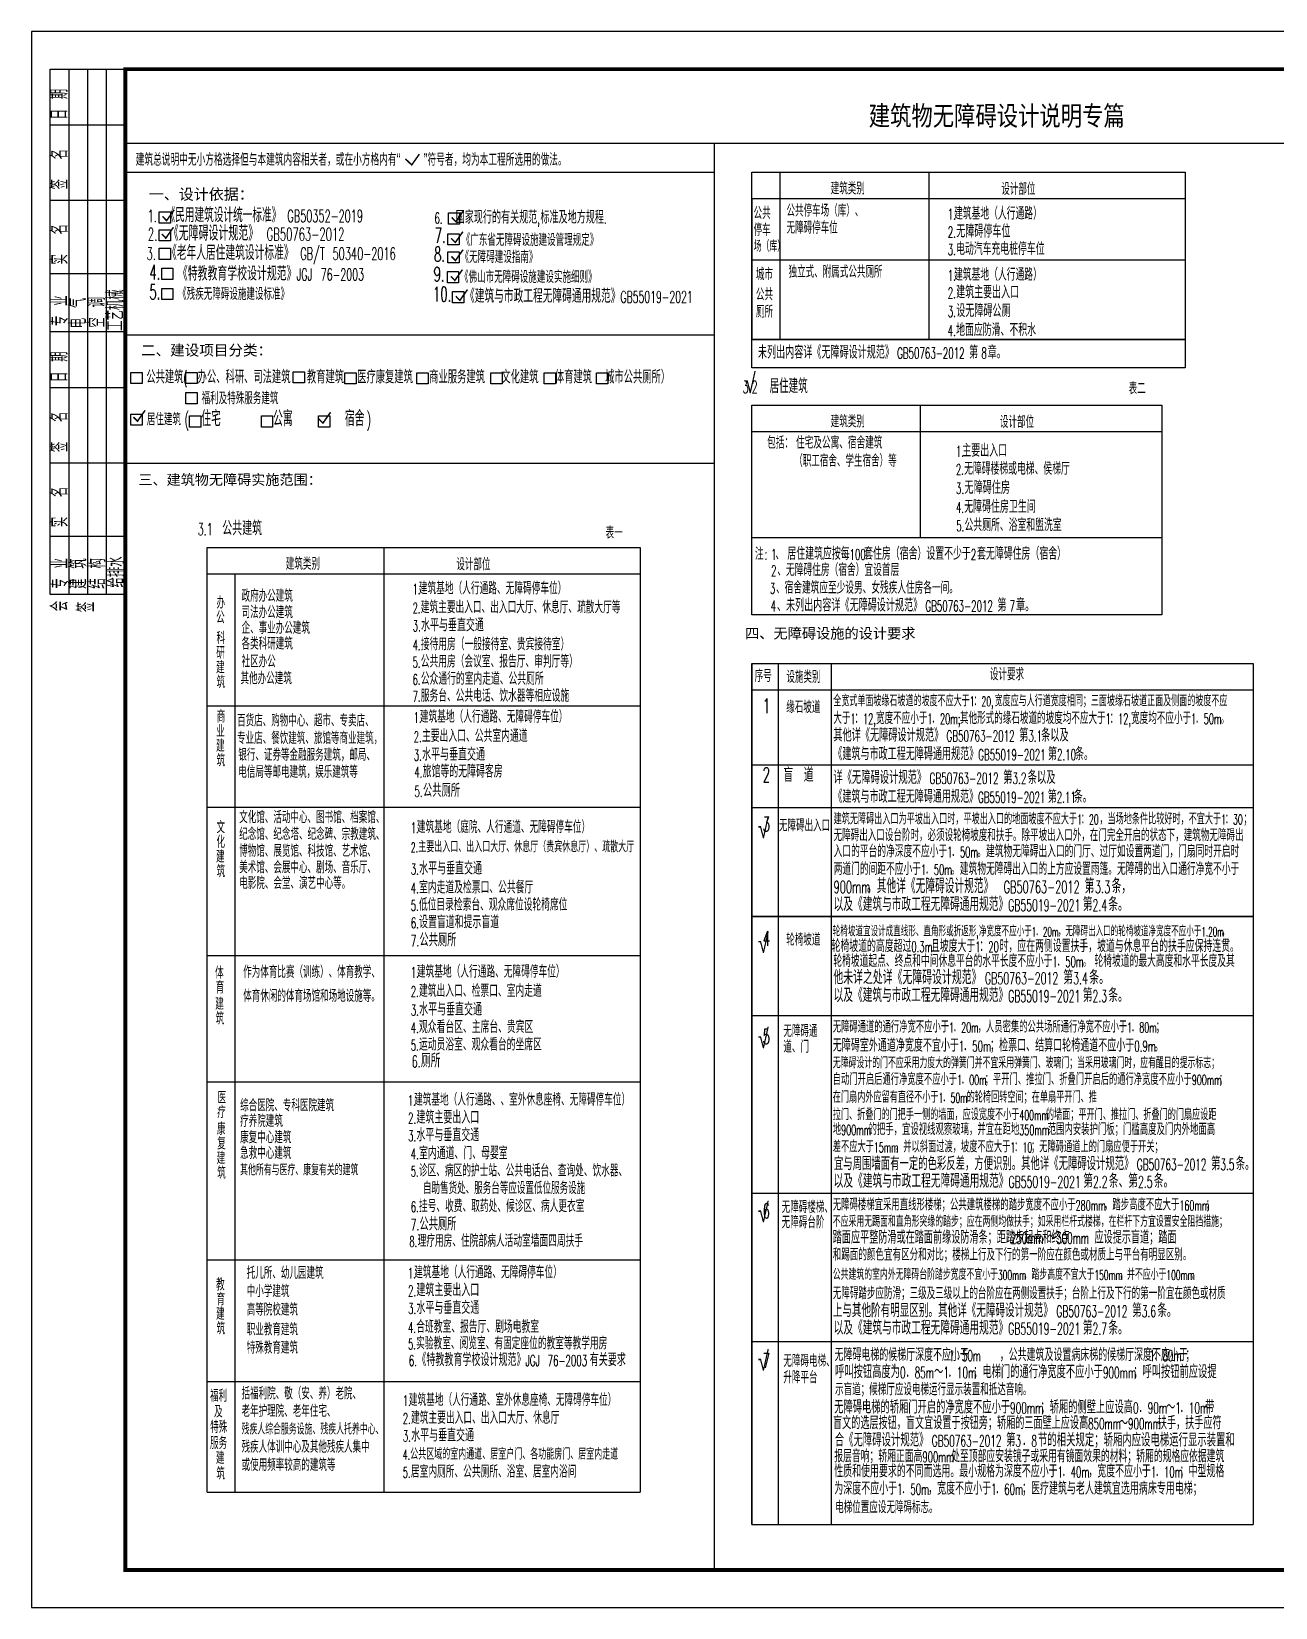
# Model space of a CAD drawing. Extents: x -1041549 to 749950, y -354245 to 17554.
# Drawn here: x -949281 to -916141, y -274884 to -232884 of the extents above; entities that cross this region are included whole.
import ezdxf

# ---------------------------------------------------------------- set-up
doc = ezdxf.new("R2010")
doc.units = 0
doc.header["$LTSCALE"] = 1000
doc.header["$MEASUREMENT"] = 0
for name, color, linetype in [('0_sp_施工图设计说明', 7, 'Continuous'), ('14', 1, 'Continuous'), ('a10', 10, 'Continuous'), ('PUB_TEXT', 7, 'Continuous'), ('PUB_TITLE', 4, 'Continuous'), ('需修改文字', 30, 'Continuous')]:
    doc.layers.add(name, color=color, linetype=linetype)
doc.styles.add('hztxt', font='romand_pkpm', dxfattribs={"bigfont": 'gbcbig'})
doc.styles.add('宋体', font='')
doc.styles.add('说明标题', font='simfang.ttf', dxfattribs={"width": 0.8, "height": 400})
doc.styles.add('说明正文', font='hztxt_e.shx', dxfattribs={"width": 0.8, "height": 400, "bigfont": 'hzdx.shx'})
doc.styles.get('宋体').set_extended_font_data('宋体')

# ---------------------------------------------------------------- blocks, each defined once
blk = doc.blocks.new('A$C393D5F54')
at = {"layer": '14', "color": 14}
for p, q in [((0, 446), (0, 14446)), ((0, 14446), (2000, 14446)), ((500, 446), (500, 14446)), ((1000, 446), (1000, 14446)), ((1500, 446), (1500, 14446)), ((2000, 446), (2000, 14446)), ((2000, 12946), (0, 12946)), ((2000, 10946), (0, 10946)), ((2000, 8990), (0, 8990)), ((2000, 7446), (0, 7446)), ((2000, 5946), (0, 5946)), ((2000, 3946), (0, 3946)), ((2000, 1990), (0, 1990)), ((2000, 446), (0, 446))]:
    blk.add_line(p, q, dxfattribs=at)
at = {"layer": '14', "color": 14, "style": 'hztxt', "width": 0.85}
for s, p in [('日 期', (462, 13105)), ('签  名', (466, 11238)), ('实  名', (466, 9238)), ('工艺机械', (1953, 7471)), ('专 业', (472, 7598)), ('电 气', (957, 7540)), ('空 调', (1460, 7558)), ('日 期', (462, 6105)), ('签  名', (466, 4238)), ('实  名', (466, 2238)), ('专 业', (480, 598)), ('建 筑', (967, 592)), ('结 构', (1470, 597)), ('给排水', (1970, 629)), ('会', (470, -3)), ('签', (1174, -27))]:
    blk.add_text(s, height=450, rotation=90, dxfattribs=at).set_placement(p)
blk = doc.blocks.new('G$C72BEE7F5')
at = {"layer": 'a10', "style": '说明正文', "width": 0.8}
blk.add_text('√', height=500, dxfattribs=at).set_placement((148, 179))

msp = doc.modelspace()

# ---------------------------------------------------------------- linework, layer by layer
at = {"layer": 'PUB_TEXT', "color": 8}
for p, q in [((-946781.4, -235860.7), (-900181.4, -235860.7)), ((-931087.7, -273883.7), (-931087.7, -235860.7))]:
    msp.add_line(p, q, dxfattribs=at)
at = {"layer": 'PUB_TEXT'}
for p, q in [((-946781.4, -236635.8), (-931087.7, -236635.8)), ((-929348.8, -236635.8), (-929348.8, -241095.2)), ((-925375.6, -236635.8), (-925375.6, -237335.8)), ((-930087.3, -237335.8), (-918548, -237335.8)), ((-925375.6, -237335.8), (-925375.6, -241095.2)), ((-930087.3, -238966.3), (-918548, -238966.3)), ((-925609.7, -242843.8), (-925609.7, -246374.8)), ((-930087.3, -243543.8), (-919168.7, -243543.8)), ((-919168.7, -246374.8), (-930087.3, -246374.8)), ((-939894.1, -246638.3), (-939894.1, -250852.7)), ((-944605.9, -247338.3), (-933066.5, -247338.3)), ((-943867.3, -247338.3), (-943867.3, -271807.1)), ((-930087.3, -249725.8, 605.9), (-930087.3, -256466.3, 2409.7)), ((-929387.3, -249725.8, 605.9), (-929387.3, -256466.3, 2409.7)), ((-927974, -249725.8, 605.9), (-927974, -256466.3, 2409.7)), ((-939894.1, -250152.7), (-939894.1, -255400.6)), ((-930087.3, -250425.8, 605.9), (-916735.1, -250425.8, 605.9)), ((-944605.9, -250852.7), (-933626.2, -250852.7)), ((-930087.3, -252427.3, 605.9), (-916735.1, -252427.3, 605.9)), ((-930087.3, -253565.1, 605.9), (-916735.1, -253565.1, 605.9)), ((-939894.1, -254700.6), (-939894.1, -259825)), ((-930087.3, -256466.3, 2409.7), (-930087.3, -272670.5, 1674.9)), ((-929387.3, -256466.3, 2409.7), (-929387.3, -272670.5, 1674.9)), ((-927974, -256466.3, 2409.7), (-927974, -272670.5, 1674.9)), ((-916735.1, -256466.3, 2409.7), (-916735.1, -272670.5, 1674.9)), ((-930087.3, -259108, 605.9), (-916735.1, -259108, 605.9)), ((-939894.1, -259825), (-939894.1, -270326.6)), ((-930087.3, -263840.1, 605.9), (-916735.1, -263840.1, 605.9)), ((-944605.9, -265618.1), (-933066.5, -265618.1)), ((-930087.3, -267794.4, 605.9), (-916735.1, -267794.4, 605.9)), ((-944605.9, -268858.5), (-933066.5, -268858.5)), ((-939894.1, -269626.6), (-939894.1, -271807.1)), ((-944605.9, -271807.1), (-933066.5, -271807.1)), ((-930087.3, -272670.5, 605.9), (-916735.1, -272670.5, 605.9))]:
    msp.add_line(p, q, dxfattribs=at)
at = {"layer": 'PUB_TEXT', "const_width": 40}
msp.add_lwpolyline([(-939324, -236274.8), (-939152.2, -236438.7), (-938949.2, -236150)], dxfattribs=at)
at = {"layer": 'PUB_TEXT'}
for points in [[(-918548, -236635.8), (-918548, -241095.2), (-930087.3, -241095.2), (-930087.3, -236635.8)], [(-945881.7, -237687.7), (-945581.7, -237687.7), (-945581.7, -237987.7), (-945881.7, -237987.7)], [(-938176.4, -237715.9), (-937876.4, -237715.9), (-937876.4, -238015.9), (-938176.4, -238015.9)], [(-945881.7, -238164.4), (-945581.7, -238164.4), (-945581.7, -238464.4), (-945881.7, -238464.4)], [(-938191.6, -238272), (-937891.6, -238272), (-937891.6, -238572), (-938191.6, -238572)], [(-945881.7, -238658.8), (-945581.7, -238658.8), (-945581.7, -238958.8), (-945881.7, -238958.8)], [(-938187.1, -238751.9), (-937887.1, -238751.9), (-937887.1, -239051.9), (-938187.1, -239051.9)], [(-945813.3, -239188.3), (-945513.3, -239188.3), (-945513.3, -239488.3), (-945813.3, -239488.3)], [(-938202.7, -239282.8), (-937902.7, -239282.8), (-937902.7, -239582.8), (-938202.7, -239582.8)], [(-945813.3, -239728.4), (-945513.3, -239728.4), (-945513.3, -240028.4), (-945813.3, -240028.4)], [(-938068.3, -239813.7), (-937768.3, -239813.7), (-937768.3, -240113.7), (-938068.3, -240113.7)], [(-930087.3, -241095.2), (-918548, -241095.2), (-918548, -241843.8), (-930087.3, -241843.8)], [(-946637.3, -241968.1), (-946337.3, -241968.1), (-946337.3, -242268.1), (-946637.3, -242268.1)], [(-945170.8, -241968.3), (-944870.8, -241968.3), (-944870.8, -242268.3), (-945170.8, -242268.3)], [(-942310.7, -241950.1), (-942010.7, -241950.1), (-942010.7, -242250.1), (-942310.7, -242250.1)], [(-940936.7, -241975.8), (-940636.7, -241975.8), (-940636.7, -242275.8), (-940936.7, -242275.8)], [(-939016.7, -241975.8), (-938716.7, -241975.8), (-938716.7, -242275.8), (-939016.7, -242275.8)], [(-937043.3, -241975.8), (-936743.3, -241975.8), (-936743.3, -242275.8), (-937043.3, -242275.8)], [(-935623.1, -241975.8), (-935323.1, -241975.8), (-935323.1, -242275.8), (-935623.1, -242275.8)], [(-934225.8, -241975.8), (-933925.8, -241975.8), (-933925.8, -242275.8), (-934225.8, -242275.8)], [(-945170.8, -242505.7), (-944870.8, -242505.7), (-944870.8, -242805.7), (-945170.8, -242805.7)], [(-946637.3, -243078.4), (-946337.3, -243078.4), (-946337.3, -243378.4), (-946637.3, -243378.4)], [(-945074.1, -243128.9), (-944774.1, -243128.9), (-944774.1, -243428.9), (-945074.1, -243428.9)], [(-943158.4, -243128.9), (-942858.4, -243128.9), (-942858.4, -243428.9), (-943158.4, -243428.9)], [(-941637.7, -243128.9), (-941337.7, -243128.9), (-941337.7, -243428.9), (-941637.7, -243428.9)], [(-930087.3, -242843.8), (-919168.7, -242843.8), (-919168.7, -248429.7), (-930087.3, -248429.7)]]:
    msp.add_lwpolyline(points, close=True, dxfattribs=at)
for points in [[(-930087.3, -237335.8), (-930087.3, -241071.5)], [(-946781.4, -240965.2), (-931087.7, -240965.2)], [(-946781.4, -244391), (-931087.7, -244391)], [(-944605.9, -271807.1), (-944605.9, -246638.3), (-933066.5, -246638.3), (-933066.5, -271807.1)], [(-944605.9, -250852.7), (-933066.5, -250852.7)], [(-944605.9, -253559), (-933066.5, -253559)], [(-944605.9, -257508), (-933066.5, -257508)], [(-944605.9, -260876.5), (-933066.5, -260876.5)]]:
    msp.add_lwpolyline(points, dxfattribs=at)
at = {"layer": 'PUB_TEXT', "elevation": 605.9}
msp.add_lwpolyline([(-930087.3, -249725.8), (-916735.1, -249725.8), (-916735.1, -256466.3), (-930087.3, -256466.3)], close=True, dxfattribs=at)
msp.add_lwpolyline([(-930087.3, -272670.5), (-930087.3, -256466.3), (-916735.1, -256466.3), (-916735.1, -272670.5)], dxfattribs=at)
at = {"layer": 'PUB_TITLE'}
msp.add_lwpolyline([(-949281.4, -274883.7), (-889881.4, -274883.7), (-889881.4, -232883.7), (-949281.4, -232883.7)], close=True, dxfattribs=at)
at = {"layer": 'PUB_TITLE', "const_width": 100}
msp.add_lwpolyline([(-946781.4, -273883.7), (-890881.4, -273883.7), (-890881.4, -233883.7), (-946781.4, -233883.7)], close=True, dxfattribs=at)
at = {"layer": '需修改文字', "const_width": 40}
for points in [[(-945790.8, -237811.6), (-945682.6, -237922.6), (-945479.6, -237633.9)], [(-938085.4, -237839.9), (-937977.3, -237950.8), (-937774.3, -237662.1)], [(-945811.7, -238278.6), (-945703.5, -238389.6), (-945500.5, -238100.8)], [(-938100.7, -238395.9), (-937992.5, -238506.9), (-937789.5, -238218.2)], [(-938096.2, -238875.9), (-937988, -238986.9), (-937785, -238698.1)], [(-938111.8, -239406.8), (-938003.6, -239517.8), (-937800.6, -239229)], [(-937977.4, -239937.7), (-937869.2, -240048.7), (-937666.2, -239759.9)], [(-946567.1, -243157.7), (-946459, -243268.7), (-946256, -242980)], [(-941626, -243208.2), (-941517.9, -243319.2), (-941314.8, -243030.5)]]:
    msp.add_lwpolyline(points, dxfattribs=at)

# ---------------------------------------------------------------- block references
at = {"layer": '14', "color": 6}
msp.add_blockref('A$C393D5F54', (-948781.4, -248329.3), dxfattribs=at)
at = {"layer": 'a10'}
for p in [(-930429.1, -242688.6), (-930079.3, -254557, -1197.9), (-930079.3, -257616.5, -1197.9), (-930079.3, -260156.3, -1197.9), (-930079.3, -264794.7, -1197.9), (-930079.3, -268749.1, -1197.9)]:
    msp.add_blockref('G$C72BEE7F5', p, dxfattribs=at)

# ---------------------------------------------------------------- texts
at = {"layer": '0_sp_施工图设计说明', "style": '说明标题', "width": 0.8}
msp.add_text('建筑物无障碍设计说明专篇', height=520.833, dxfattribs=at).set_placement((-926976.7, -235389.1))
at = {"layer": '0_sp_施工图设计说明', "color": 2, "style": 'hztxt'}
for s, height, width, p in [('未列出内容详《无障碍设计规范》', 345.062, 0.7, (-929928.4, -241602.2)), ('GB50763-2012', 293.302, 0.576471, (-926220.1, -241602.2)), ('第', 345.1, 0.7, (-924303.9, -241602.2)), ('8', 293.3, 0.576471, (-923977.1, -241602.2)), ('章。', 345.06, 0.7, (-923808, -241602.2)), ('4', 293.6, 0.576471, (-929591.5, -248341)), ('、未列出内容详《无障碍设计规范》', 345.458, 0.7, (-929422.2, -248341)), ('GB50763-2012', 293.64, 0.576471, (-925467.8, -248341)), ('第', 345.5, 0.7, (-923549.4, -248341)), ('7', 293.6, 0.576471, (-923222.2, -248341)), ('章。', 345.46, 0.7, (-923053, -248341)), ('全宽式单面坡缘石坡道的坡度不应大于', 305.512, 0.7, (-927922.8, -250867, -1958.9)), ('1', 259.7, 0.576471, (-924287.2, -250867, -1958.9)), ('：', 305.5, 0.7, (-924187.4, -250867, -1958.9)), ('20,', 259.69, 0.576471, (-923973.6, -250867, -1958.9)), ('宽度应与人行道宽度相同；三面坡缘石坡道正面及侧面的坡度不应', 305.512, 0.7, (-923624.3, -250867, -1958.9)), ('大于', 326.01, 0.7, (-927920.3, -251339.5, 605.9)), ('1', 277.1, 0.576471, (-927463.9, -251339.5, 605.9)), ('：', 326, 0.7, (-927357.4, -251339.5, 605.9)), ('12,', 277.11, 0.576471, (-927129.2, -251339.5, 605.9)), ('宽度不应小于', 326.01, 0.7, (-926783.1, -251339.5, 605.9)), ('1', 277.1, 0.576471, (-925413.8, -251339.5, 605.9)), ('20m;', 277.11, 0.576471, (-925079.1, -251339.5, 605.9)), ('其他形式的缘石坡道的坡度均不应大于', 326.012, 0.7, (-924546.6, -251339.5, 605.9)), ('1', 277.1, 0.576471, (-920667.1, -251339.5, 605.9)), ('：', 326, 0.7, (-920560.6, -251339.5, 605.9)), ('12,', 277.11, 0.576471, (-920332.4, -251339.5, 605.9)), ('宽度均不应小于', 326.01, 0.7, (-919986.2, -251339.5, 605.9)), ('1', 277.1, 0.576471, (-918388.8, -251339.5, 605.9)), ('50m', 277.11, 0.576471, (-918054.1, -251339.5, 605.9)), ('其他详《无障碍设计规范》', 348.693, 0.7, (-927920.3, -251807.1, 605.9)), ('．', 326, 0.7, (-925307.3, -251339.5, 605.9)), ('GB50763-2012', 296.389, 0.576471, (-924905.2, -251807.1, 605.9)), ('第', 348.7, 0.7, (-922968.8, -251807.1, 605.9)), ('3.1', 296.39, 0.576471, (-922724.7, -251807.1, 605.9)), ('条以及', 348.69, 0.7, (-922383, -251807.1, 605.9)), ('．', 326, 0.7, (-918282.3, -251339.5, 605.9)), ('。', 326, 0.7, (-917601.5, -251339.5, 605.9)), ('《建筑与市政工程无障碍通用规范》', 344.693, 0.7, (-927920.3, -252304.2, 605.9)), ('第', 344.7, 0.7, (-922201.8, -252304.2, 605.9)), ('条。', 344.69, 0.7, (-921482, -252304.2, 605.9)), ('GB55019-2021', 292.989, 0.576471, (-924059.7, -252304.2, 605.9)), ('2.10', 292.99, 0.576471, (-921960.6, -252304.2, 605.9)), ('详《无障碍设计规范》', 353.6, 0.7, (-927920.3, -252937, 605.9)), ('GB50763-2012', 300.561, 0.576471, (-925357.8, -252937, 605.9)), ('第', 353.6, 0.7, (-923394.1, -252937, 605.9)), ('3.2', 300.56, 0.576471, (-923146.6, -252937, 605.9)), ('条以及', 353.6, 0.7, (-922742.3, -252937, 605.9)), ('《建筑与市政工程无障碍通用规范》', 344.34, 0.7, (-927920.3, -253439.9, 605.9)), ('GB55019-2021', 292.689, 0.576471, (-924063.7, -253439.9, 605.9)), ('第', 344.3, 0.7, (-922207.7, -253439.9, 605.9)), ('2.11', 292.69, 0.576471, (-921966.7, -253439.9, 605.9)), ('条。', 344.34, 0.7, (-921516.7, -253439.9, 605.9)), ('建筑无障碍出入口为平坡出入口时，平坡出入口的地面坡度不应大于', 308.842, 0.7, (-927912.3, -254016, 605.9)), ('，当场地条件比较好时，不宜大于', 308.842, 0.7, (-920832.1, -254016, 605.9)), ('无障碍出入口设台阶时，必须设轮椅坡度和扶手。除平坡出入口外，在门完全开启的状态下，建筑物无障碍出', 325, 0.7, (-927912.3, -254462.1, 605.9)), ('1', 262.5, 0.576471, (-921426.6, -254016, 605.9)), ('：', 308.8, 0.7, (-921325.7, -254016, 605.9)), ('20', 262.52, 0.576471, (-921109.5, -254016, 605.9)), ('1', 262.5, 0.576471, (-917589.2, -254016, 605.9)), ('：', 308.8, 0.7, (-917488.3, -254016, 605.9)), ('30', 262.52, 0.576471, (-917272.1, -254016, 605.9)), ('；', 308.8, 0.7, (-916994.7, -254016, 605.9)), ('入口的平台的净深度不应小于', 332.369, 0.7, (-927912.3, -254893.5, 605.9)), ('1', 282.5, 0.576471, (-924887.7, -254893.5, 605.9)), ('．', 332.4, 0.7, (-924779.1, -254893.5, 605.9)), ('50m', 282.51, 0.576471, (-924546.5, -254893.5, 605.9)), ('。建筑物无障碍出入口的门厅、过厅如设置两道门，门扇同时开启时', 332.369, 0.7, (-924085, -254893.5, 605.9)), ('两道门的间距不应小于', 332.38, 0.7, (-927912.3, -255362.4, 605.9)), ('1', 282.5, 0.576471, (-925585.6, -255362.4, 605.9)), ('．', 332.4, 0.7, (-925477, -255362.4, 605.9)), ('50m', 282.52, 0.576471, (-925244.4, -255362.4, 605.9)), ('。建筑物无障碍出入口的上方应设置雨篷。无障碍的出入口通行净宽不小于', 332.378, 0.7, (-924782.9, -255362.4, 605.9)), ('900mm', 330.8, 0.576471, (-927912.3, -255849.2, 605.9)), ('。其他详《无障碍设计规范》', 389.175, 0.7, (-927022.3, -255849.2, 605.9)), ('GB50763-2012', 330.799, 0.576471, (-923384.8, -255849.2, 605.9)), ('第', 389.2, 0.7, (-921223.5, -255849.2, 605.9)), ('3.3', 330.8, 0.576471, (-920951.1, -255849.2, 605.9)), ('条，', 389.17, 0.7, (-920506.2, -255849.2, 605.9)), ('以及《建筑与市政工程无障碍通用规范》', 369.023, 0.7, (-927912.3, -256325.3, 605.9)), ('GB55019-2021', 313.669, 0.576471, (-923262.6, -256325.3, 605.9)), ('第', 369, 0.7, (-921273.5, -256325.3, 605.9)), ('2.4', 313.67, 0.576471, (-921015.2, -256325.3, 605.9)), ('条。', 369.02, 0.7, (-920593.3, -256325.3, 605.9)), ('轮椅坡道', 325, 0.7, (-929174.8, -257245.4, -155.1)), ('轮椅坡道宜设计成直线形、直角形或折返形', 287.486, 0.7, (-927935.5, -256998.3, -155.1)), (',', 244.4, 0.576471, (-924111.9, -256998.3, -155.1)), ('净宽度不应小于', 287.49, 0.7, (-924041.5, -256998.3, -155.1)), ('1', 244.4, 0.576471, (-922632.8, -256998.3, -155.1)), ('．', 287.5, 0.7, (-922538.9, -256998.3, -155.1)), ('20m', 244.36, 0.576471, (-922337.7, -256998.3, -155.1)), ('，无障碍出入口的轮椅坡道净宽度不应小于', 287.486, 0.7, (-921938.6, -256998.3, -155.1)), ('1.20m', 244.36, 0.576471, (-918115, -256998.3, -155.1)), ('。', 287.5, 0.7, (-917575, -256998.3, -155.1)), ('轮椅坡道的高度超过', 337.21, 0.7, (-927966.5, -257419.4, -155.1)), ('轮椅坡道起点、终点和中间休息平台的水平长度不应小于', 333.551, 0.7, (-927920.3, -257815.9, 2409.7)), ('0.3m', 286.63, 0.576471, (-925842.1, -257419.4, -155.1)), ('且坡度大于', 337.21, 0.7, (-925318.8, -257419.4, -155.1)), ('1', 286.6, 0.576471, (-924138.6, -257419.4, -155.1)), ('：', 337.2, 0.7, (-924028.4, -257419.4, -155.1)), ('20', 286.63, 0.576471, (-923792.4, -257419.4, -155.1)), ('时，应在两侧设置扶手，坡道与休息平台的扶手应保持连贯。', 337.212, 0.7, (-923489.5, -257419.4, -155.1)), ('轮椅坡道的最大高度和水平长度及其', 333.551, 0.7, (-920961.8, -257815.9, 2409.7)), ('他未详之处详《无障碍设计规范》', 375.79, 0.7, (-927920.3, -258276.3, 2409.7)), ('1', 283.5, 0.576471, (-922083.2, -257815.9, 2409.7)), ('．', 333.6, 0.7, (-921974.2, -257815.9, 2409.7)), ('第', 375.8, 0.7, (-921794.8, -258276.3, 2409.7)), ('50m', 283.52, 0.576471, (-921740.7, -257815.9, 2409.7)), ('。', 333.6, 0.7, (-921277.6, -257815.9, 2409.7)), ('条。', 375.79, 0.7, (-921102.1, -258276.3, 2409.7)), ('GB50763-2012', 319.421, 0.576471, (-923881.7, -258276.3, 2409.7)), ('3.4', 319.42, 0.576471, (-921531.8, -258276.3, 2409.7)), ('以及《建筑与市政工程无障碍通用规范》', 369.023, 0.7, (-927912.3, -258748.2, 605.9)), ('GB55019-2021', 313.669, 0.576471, (-923262.6, -258748.2, 605.9)), ('第', 369, 0.7, (-921273.5, -258748.2, 605.9)), ('2.3', 313.67, 0.576471, (-921015.2, -258748.2, 605.9)), ('条。', 369.02, 0.7, (-920593.3, -258748.2, 605.9)), ('无障碍通', 325, 0.7, (-929251.4, -259682.4, -1958.9)), ('无障碍通道的通行净宽不应小于', 316.059, 0.7, (-927935.5, -259562.3, -1958.9)), ('1', 268.7, 0.576471, (-924838.1, -259562.3, -1958.9)), ('．', 316.1, 0.7, (-924734.9, -259562.3, -1958.9)), ('20m', 268.65, 0.576471, (-924513.6, -259562.3, -1958.9)), ('，人员密集的公共场所通行净宽不应小于', 316.059, 0.7, (-924074.8, -259562.3, -1958.9)), ('1', 268.7, 0.576471, (-920092.5, -259562.3, -1958.9)), ('．', 316.1, 0.7, (-919989.3, -259562.3, -1958.9)), ('80m', 268.65, 0.576471, (-919768, -259562.3, -1958.9)), ('；', 316.1, 0.7, (-919329.2, -259562.3, -1958.9)), ('道、门', 325, 0.7, (-929251.4, -260099.6, -1958.9)), ('无障碍室外通道净宽度不宜小于', 343.096, 0.7, (-927935.5, -260070.8, -1958.9)), ('1', 291.6, 0.576471, (-924573.2, -260070.8, -1958.9)), ('．', 343.1, 0.7, (-924461.1, -260070.8, -1958.9)), ('50m', 291.63, 0.576471, (-924220.9, -260070.8, -1958.9)), ('；检票口、结算口轮椅通道不应小于', 343.096, 0.7, (-923744.6, -260070.8, -1958.9)), ('0.9m', 291.63, 0.576471, (-919901.9, -260070.8, -1958.9)), ('。', 343.1, 0.7, (-919369.5, -260070.8, -1958.9)), ('无障碍设计的门不应采用力度大的弹簧门并不宜采用弹簧门、玻璃门；当采用玻璃门时，应有醒目的提示标志；', 300, 0.7, (-927935.5, -260513.2, -1958.9)), ('自动门开启后通行净宽度不应小于', 315.383, 0.7, (-927935.5, -260958.5, -1958.9)), ('1', 268.1, 0.576471, (-924624, -260958.5, -1958.9)), ('00m', 268.08, 0.576471, (-924300.2, -260958.5, -1958.9)), ('；平开门、推拉门、折叠门开启后的通行净宽度不应小于', 315.383, 0.7, (-923888.1, -260958.5, -1958.9)), ('900mm', 268.08, 0.576471, (-918368.9, -260958.5, -1958.9)), ('；', 315.4, 0.7, (-917647.7, -260958.5, -1958.9)), ('在门扇内外应留有直径不小于', 309.75, 0.7, (-927935.5, -261431.4, -1958.9)), ('1', 263.3, 0.576471, (-925116.8, -261431.4, -1958.9)), ('50m', 263.29, 0.576471, (-924798.8, -261431.4, -1958.9)), ('．', 315.4, 0.7, (-924521, -260958.5, -1958.9)), ('的轮椅回转空间；在单扇平开门、推', 309.75, 0.7, (-924368.7, -261431.4, -1958.9)), ('拉门、折叠门的门把手一侧的墙面，应设宽度不小于', 308.92, 0.7, (-927935.5, -261895.2, -1958.9)), ('．', 309.7, 0.7, (-925015.6, -261431.4, -1958.9)), ('400mm', 262.58, 0.576471, (-922961.9, -261895.2, -1958.9)), ('的墙面；平开门、推拉门、折叠门的门扇应设距', 308.92, 0.7, (-922255.5, -261895.2, -1958.9)), ('地', 318.8, 0.7, (-927935.5, -262293.8, -1958.9)), ('900mm', 270.99, 0.576471, (-927712.3, -262293.8, -1958.9)), ('的把手，宜设视线观察玻璃，并宜在距地', 318.811, 0.7, (-926983.3, -262293.8, -1958.9)), ('350mm', 270.99, 0.576471, (-922966.3, -262293.8, -1958.9)), ('范围内安装护门板；门槛高度及门内外地面高', 318.811, 0.7, (-922211.3, -262293.8, -1958.9)), ('差不应大于', 313.32, 0.7, (-927935.5, -262755.4, -1958.9)), ('15mm', 266.32, 0.576471, (-926838.9, -262755.4, -1958.9)), ('，并以斜面过渡，坡度不应大于', 313.32, 0.7, (-926276, -262755.4, -1958.9)), ('1', 266.3, 0.576471, (-923205.4, -262755.4, -1958.9)), ('：', 313.3, 0.7, (-923103.1, -262755.4, -1958.9)), ('10', 266.32, 0.576471, (-922883.7, -262755.4, -1958.9)), ('；无障碍通道上的门扇应便于开关；', 313.32, 0.7, (-922653.5, -262755.4, -1958.9)), ('宜与周围墙面有一定的色彩反差，方便识别。其他详《无障碍设计规范》', 356.285, 0.7, (-927904.3, -263229.5, 605.9)), ('第', 356.3, 0.7, (-917857, -263229.5, 605.9)), ('条。', 356.28, 0.7, (-917200.3, -263229.5, 605.9)), ('以及《建筑与市政工程无障碍通用规范》', 369.711, 0.7, (-927912.3, -263699.6, 605.9)), ('第', 369.7, 0.7, (-921261.1, -263699.6, 605.9)), ('条、第', 369.71, 0.7, (-920579.6, -263699.6, 605.9)), ('GB50763-2012', 302.842, 0.576471, (-919835.6, -263229.5, 605.9)), ('条。', 369.71, 0.7, (-919380.5, -263699.6, 605.9)), ('3.5', 302.84, 0.576471, (-917607.6, -263229.5, 605.9)), ('GB55019-2021', 314.255, 0.576471, (-923253.9, -263699.6, 605.9)), ('2.2', 314.25, 0.576471, (-921002.3, -263699.6, 605.9)), ('2.5', 314.25, 0.576471, (-919803.3, -263699.6, 605.9)), ('无障碍楼梯、', 325, 0.7, (-929295.7, -264372.4, -1958.9)), ('无障碍楼梯宜采用直线形楼梯；公共建筑楼梯的踏步宽度不应小于', 318.723, 0.7, (-927935.5, -264304.2, -1958.9)), ('280mm', 270.91, 0.576471, (-921465.4, -264304.2, -1958.9)), ('，踏步高度不应大于', 318.72, 0.7, (-920710.6, -264304.2, -1958.9)), ('160mm', 270.91, 0.576471, (-918702.6, -264304.2, -1958.9)), ('；', 318.7, 0.7, (-917999.8, -264304.2, -1958.9)), ('无障碍台阶', 325, 0.7, (-929295.7, -264777.4, -1958.9)), ('不应采用无踢面和直角形突缘的踏步；应在两侧均做扶手；如采用栏杆式楼梯，在栏杆下方宜设置安全阻挡措施；', 300, 0.7, (-927935.5, -264740.8, -1958.9)), ('踏面应平整防滑或在踏面前缘设防滑条；距踏步起点和终点', 346.794, 0.7, (-927935.5, -265188.4, -1958.9)), ('250mm', 294.77, 0.576471, (-923191.6, -265188.4, -1958.9)), ('～', 346.8, 0.7, (-922223.1, -265188.4, -1958.9)), ('300mm', 294.77, 0.576471, (-921980.4, -265188.4, -1958.9)), ('应设提示盲道；踏面', 346.79, 0.7, (-920963.2, -265188.4, -1958.9)), ('和踢面的颜色宜有区分和对比；楼梯上行及下行的第一阶应在颜色或材质上与平台有明显区别。', 325, 0.7, (-927935.5, -265639.2, -1958.9)), ('公共建筑的室内外无障碍台阶踏步宽度不宜小于', 299.345, 0.7, (-927935.5, -266151.9, -1958.9)), ('，踏步高度不宜大于', 299.34, 0.7, (-922850.6, -266151.9, -1958.9)), ('，并不应小于', 299.34, 0.7, (-920304.7, -266151.9, -1958.9)), ('300mm', 254.44, 0.576471, (-923535.1, -266151.9, -1958.9)), ('150mm', 254.44, 0.576471, (-920964.8, -266151.9, -1958.9)), ('100mm', 254.44, 0.576471, (-919047.5, -266151.9, -1958.9)), ('。', 299.3, 0.7, (-918411.9, -266151.9, -1958.9)), ('无障碍踏步应防滑；三级及三级以上的台阶应在两侧设置扶手；台阶上行及下行的第一阶宜在颜色或材质', 325, 0.7, (-927935.5, -266667.5, -1958.9)), ('上与其他阶有明显区别。其他详《无障碍设计规范》', 364.23, 0.7, (-927935.5, -267147.7, -1958.9)), ('GB50763-2012', 309.596, 0.576471, (-921981.5, -267147.7, -1958.9)), ('第', 364.2, 0.7, (-919958.8, -267147.7, -1958.9)), ('3.6', 309.6, 0.576471, (-919703.8, -267147.7, -1958.9)), ('条。', 364.23, 0.7, (-919287.4, -267147.7, -1958.9)), ('以及《建筑与市政工程无障碍通用规范》', 369.023, 0.7, (-927912.3, -267612.7, 605.9)), ('GB55019-2021', 313.669, 0.576471, (-923262.6, -267612.7, 605.9)), ('第', 369, 0.7, (-921273.5, -267612.7, 605.9)), ('2.7', 313.67, 0.576471, (-921015.2, -267612.7, 605.9)), ('条。', 369.02, 0.7, (-920593.3, -267612.7, 605.9)), ('无障碍电梯的候梯厅深度不应小于', 340.787, 0.7, (-927888.1, -268317.2, -1958.9)), ('，公共建筑及设置病床梯的候梯厅深度不应小于', 340.787, 0.7, (-923486.9, -268317.2, -1958.9)), ('无障碍电梯、', 325, 0.7, (-929251.4, -268471.7, -1958.9)), ('1', 289.7, 0.576471, (-924838.3, -268317.2, -1958.9)), ('．', 340.8, 0.7, (-924648.8, -268317.2, -1958.9)), ('50m', 289.67, 0.576471, (-924488.4, -268317.2, -1958.9)), ('1', 289.7, 0.576471, (-919497.6, -268317.2, -1958.9)), ('．', 340.8, 0.7, (-919386.3, -268317.2, -1958.9)), ('80m', 289.67, 0.576471, (-919147.7, -268317.2, -1958.9)), ('；', 340.8, 0.7, (-918540, -268317.2, -1958.9)), ('升降平台', 325, 0.7, (-929251.4, -268910.3, -1958.9)), ('呼叫按钮高度为', 352.75, 0.7, (-927874.2, -268774.1, -1958.9)), ('0', 299.8, 0.576471, (-926145.7, -268774.1, -1958.9)), ('．', 352.7, 0.7, (-926001.7, -268774.1, -1958.9)), ('85m', 299.84, 0.576471, (-925754.8, -268774.1, -1958.9)), ('～', 352.7, 0.7, (-925236.2, -268774.1, -1958.9)), ('1', 299.8, 0.576471, (-924989.3, -268774.1, -1958.9)), ('．', 352.7, 0.7, (-924874.1, -268774.1, -1958.9)), ('10m', 299.84, 0.576471, (-924627.2, -268774.1, -1958.9)), ('；电梯门的通行净宽度不应小于', 352.748, 0.7, (-924195, -268774.1, -1958.9)), ('900mm', 299.84, 0.576471, (-920738.1, -268774.1, -1958.9)), ('；呼叫按钮前应设提', 352.75, 0.7, (-919931.5, -268774.1, -1958.9)), ('示盲道；候梯厅应设电梯运行显示装置和抵达音响。', 325, 0.7, (-927874.2, -269230.8, -1958.9)), ('无障碍电梯的轿厢门开启的净宽度不应小于', 352.462, 0.7, (-927897.3, -269716.2, -1958.9)), ('900mm', 299.59, 0.576471, (-923209.5, -269716.2, -1958.9)), ('；轿厢的侧壁上应设高', 352.46, 0.7, (-922403.6, -269716.2, -1958.9)), ('0', 299.6, 0.576471, (-919936.3, -269716.2, -1958.9)), ('．', 352.5, 0.7, (-919792.4, -269716.2, -1958.9)), ('90m', 299.59, 0.576471, (-919545.7, -269716.2, -1958.9)), ('～', 352.5, 0.7, (-919056.4, -269716.2, -1958.9)), ('1', 299.6, 0.576471, (-918809.6, -269716.2, -1958.9)), ('．', 352.5, 0.7, (-918694.5, -269716.2, -1958.9)), ('10m', 299.59, 0.576471, (-918447.8, -269716.2, -1958.9)), ('带', 352.5, 0.7, (-918016, -269716.2, -1958.9)), ('盲文的选层按钮，盲文宜设置于按钮旁；轿厢的三面壁上应设高', 346.81, 0.7, (-927929.5, -270133.2, -1958.9)), ('850mm', 294.79, 0.576471, (-921132, -270133.2, -1958.9)), ('～', 346.8, 0.7, (-920310.6, -270133.2, -1958.9)), ('900mm', 294.79, 0.576471, (-920067.9, -270133.2, -1958.9)), ('扶手，扶手应符', 346.81, 0.7, (-919274.8, -270133.2, -1958.9)), ('合《无障碍设计规范》', 356.69, 0.7, (-927882.8, -270594.8, -1958.9)), ('GB50763-2012', 303.185, 0.576471, (-925297.9, -270594.8, -1958.9)), ('第', 356.7, 0.7, (-923317.1, -270594.8, -1958.9)), ('3', 303.2, 0.576471, (-923067.4, -270594.8, -1958.9)), ('8', 303.2, 0.576471, (-922642.9, -270594.8, -1958.9)), ('节的相关规定；轿厢内应设电梯运行显示装置和', 356.688, 0.7, (-922468.2, -270594.8, -1958.9)), ('报层音响；轿厢正面高', 335.32, 0.7, (-927895.4, -271015, -1958.9)), ('900mm', 285.03, 0.576471, (-925548.1, -271015, -1958.9)), ('处至顶部应安装镜子或采用有镜面效果的材料；轿厢的规格应依据建筑', 335.325, 0.7, (-924781.4, -271015, -1958.9)), ('．', 356.7, 0.7, (-922892.6, -270594.8, -1958.9)), ('性质和使用要求的不同而选用。最小规格为深度不应小于', 339.931, 0.7, (-927895.4, -271416.7, -1958.9)), ('1', 288.9, 0.576471, (-921946.6, -271416.7, -1958.9)), ('．', 339.9, 0.7, (-921835.6, -271416.7, -1958.9)), ('40m', 288.94, 0.576471, (-921597.6, -271416.7, -1958.9)), ('，宽度不应小于', 339.93, 0.7, (-921125.7, -271416.7, -1958.9)), ('1', 288.9, 0.576471, (-919460, -271416.7, -1958.9)), ('．', 339.9, 0.7, (-919349, -271416.7, -1958.9)), ('10m', 288.94, 0.576471, (-919111, -271416.7, -1958.9)), ('；中型规格', 339.93, 0.7, (-918694.6, -271416.7, -1958.9)), ('为深度不应小于', 341.97, 0.7, (-927895.4, -271877.3, -1958.9)), ('1', 290.7, 0.576471, (-926219.8, -271877.3, -1958.9)), ('50m', 290.67, 0.576471, (-925868.7, -271877.3, -1958.9)), ('，宽度不应小于', 341.97, 0.7, (-925393.9, -271877.3, -1958.9)), ('1', 290.7, 0.576471, (-923718.3, -271877.3, -1958.9)), ('60m', 290.67, 0.576471, (-923367.2, -271877.3, -1958.9)), ('；医疗建筑与老人建筑宜选用病床专用电梯；', 341.968, 0.7, (-922892.4, -271877.3, -1958.9)), ('电梯位置应设无障碍标志。', 325, 0.7, (-927871.7, -272371.4, -1958.9)), ('．', 342, 0.7, (-926108.1, -271877.3, -1958.9)), ('．', 342, 0.7, (-923606.6, -271877.3, -1958.9))]:
    msp.add_text(s, height=height, dxfattribs=dict(at, width=width)).set_placement(p)
at = {"layer": 'PUB_TEXT', "style": 'hztxt'}
for s, height, width, p in [('建筑总说明中无小方格选择但与本建筑内容相关者，或在小方格内有“', 330.964, 0.7, (-946506, -236461.9)), ('”符号者，均为本工程所选用的做法。', 330.964, 0.7, (-938833.7, -236461.9)), ('建筑类别', 325, 0.7, (-927989.6, -237226.8)), ('设计部位', 325, 0.7, (-923445.2, -237239.9)), ('1.', 328.43, 0.576471, (-946186.2, -237965.6)), ('《民用建筑设计统一标准》', 386.394, 0.7, (-945710.6, -237965.6)), ('GB50352-2019', 328.435, 0.576471, (-942464.9, -237965.6)), ('6.', 293.31, 0.576471, (-938547.2, -238003.1, 2872.5)), ('国家现行的有关规范', 345.07, 0.7, (-937980.9, -238003.1, 2872.5)), ('标准及地方规程', 345.07, 0.7, (-935722.4, -238003.1, 2872.5)), ('公共', 325, 0.7, (-930044.7, -237880.5)), ('公共停车场（库）、', 325, 0.7, (-929168.2, -237815.8, -1282.4)), ('1.', 284.4, 0.576471, (-924870.3, -237895.6)), ('建筑基地（人行通路）', 334.58, 0.7, (-924706.3, -237895.6)), ('2.', 338.69, 0.576471, (-946182, -238456)), ('《无障碍设计规范》', 398.46, 0.7, (-945626.5, -238456)), ('GB50763-2012', 338.693, 0.576471, (-943017.8, -238456)), ('7.', 394.64, 0.576471, (-938538.7, -238513.5)), (',', 293.3, 0.576471, (-935807, -238003.1, 2872.5)), ('.', 293.3, 0.576471, (-934031.6, -238003.1, 2872.5)), ('停车', 325, 0.7, (-930044.7, -238330.3)), ('无障碍停车位', 325, 0.7, (-929168.2, -238271.3, -1282.4)), ('2.', 292.26, 0.576471, (-924870.3, -238375.2)), ('无障碍停车位', 343.84, 0.7, (-924645.6, -238375.2)), ('《老年人居住建筑设计标准》', 389.856, 0.7, (-945670.5, -238972.2)), ('《广东省无障碍设施建设管理规定》', 325, 0.7, (-937820.5, -238597.9)), ('场（库）', 300, 0.7, (-930044.7, -238749.8)), ('3.', 286.39, 0.576471, (-924870.3, -238840.2)), ('电动汽车充电桩停车位', 336.92, 0.7, (-924650.1, -238840.2)), ('3.', 331.38, 0.576471, (-946214, -238972.2)), ('GB/T', 331.38, 0.576471, (-942122.8, -238972.2)), ('50340-2016', 331.38, 0.576471, (-941262.4, -238972.2)), ('8.', 394.64, 0.576471, (-938555.6, -239016.6)), ('《无障碍建设指南》', 325, 0.7, (-937850.9, -239052.7)), ('4.', 394.64, 0.576471, (-946142.9, -239495.2)), ('《特教教育学校设计规范》', 376.277, 0.7, (-945383.2, -239520.1)), ('JGJ', 319.84, 0.576471, (-942222.5, -239520.1)), ('76-2003', 319.84, 0.576471, (-941576.4, -239520.1)), ('9.', 394.64, 0.576471, (-938571.3, -239547.5)), ('《佛山市无障碍设施建设实施细则》', 325, 0.7, (-937866.6, -239583.6)), ('城市', 325, 0.7, (-929983.1, -239510.9)), ('独立式、附属式公共厕所', 325, 0.7, (-929112.9, -239446.3, -1282.4)), ('1.', 284.4, 0.576471, (-924870.3, -239526)), ('建筑基地（人行通路）', 334.58, 0.7, (-924706.3, -239526)), ('5.', 394.64, 0.576471, (-946142.9, -240021.7)), ('《残疾无障碍设施建设标准》', 325, 0.7, (-945376.5, -240036.9)), ('10.', 394.64, 0.576471, (-938586.9, -240078.4)), ('《建筑与市政工程无障碍通用规范》', 369.663, 0.7, (-937732.2, -240114.5)), ('GB55019-2021', 314.213, 0.576471, (-933591.9, -240114.5)), ('公共', 325, 0.7, (-929983.1, -240051.9)), ('2.', 290.46, 0.576471, (-924870.3, -239998.1)), ('建筑主要出入口', 341.72, 0.7, (-924647, -239998.1)), ('厕所', 325, 0.7, (-929983.1, -240509.8)), ('3.', 292.43, 0.576471, (-924870.3, -240492.4)), ('设无障碍公厕', 344.03, 0.7, (-924645.5, -240492.4)), ('地面应防滑、不积水', 338.12, 0.7, (-924649.4, -241001)), ('4.', 287.4, 0.576471, (-924870.3, -241001)), ('公共建筑', 353.45, 0.7, (-946222.7, -242263.4)), ('(', 300.4, 0.576471, (-945233, -242263.4)), ('办公、科研、司法建筑', 353.45, 0.7, (-944855.7, -242263.4)), ('教育建筑', 353.45, 0.7, (-941945.2, -242263.4)), ('医疗康复建筑', 353.45, 0.7, (-940606.4, -242263.4)), ('商业服务建筑', 353.45, 0.7, (-938685.5, -242263.4)), ('文化建筑', 353.45, 0.7, (-936764.7, -242263.4)), ('体育建筑', 353.45, 0.7, (-935338.6, -242263.4)), ('城市公共厕所）', 353.45, 0.7, (-933999.8, -242263.4)), ('3.2', 324.67, 0.576471, (-930338.1, -242522.1)), ('居住建筑', 381.96, 0.7, (-929618.4, -242522.1)), ('表二', 325, 0.7, (-920053.6, -242554.9)), ('福利及特殊服务建筑', 325, 0.7, (-944751.4, -242816.8)), ('居住建筑', 325, 0.7, (-946210.8, -243379.6)), ('(', 352.7, 0.576471, (-945202.5, -243401.8)), ('住宅', 414.92, 0.7, (-944759.5, -243401.8)), ('公寓', 414.92, 0.7, (-942846.7, -243401.8)), ('宿舍', 414.92, 0.7, (-940933.9, -243401.8)), (')', 352.7, 0.576471, (-940353, -243401.8)), ('建筑类别', 325, 0.7, (-927989.6, -243434.8)), ('设计部位', 325, 0.7, (-923481.4, -243447.9)), ('包括：', 328.73, 0.7, (-929685.1, -244002, -2564.8)), ('住宅及公寓、宿舍建筑', 328.73, 0.7, (-928913.6, -244002, -2564.8)), ('1.', 291.2, 0.576471, (-924654.6, -244216.8, -2564.8)), ('主要出入口', 342.59, 0.7, (-924486.8, -244216.8, -2564.8)), ('（职工宿舍、学生宿舍）等', 325, 0.7, (-928962.4, -244483.9, -2564.8)), ('2.', 284.87, 0.576471, (-924654.6, -244697.6, -2564.8)), ('无障碍楼梯或电梯、侯梯厅', 335.138, 0.7, (-924435.7, -244697.6, -2564.8)), ('无障碍住房', 347.26, 0.7, (-924427.8, -245208.9, -2564.8)), ('3.', 295.17, 0.576471, (-924654.6, -245208.9, -2564.8)), ('4.', 288.84, 0.576471, (-924654.6, -245713.1, -2564.8)), ('无障碍住房卫生间', 339.81, 0.7, (-924432.6, -245713.1, -2564.8)), ('3.1', 322.1, 0.576471, (-944851.9, -246308.3)), ('公共建筑', 378.94, 0.7, (-944199.9, -246308.3)), ('表一', 325, 0.7, (-933987.3, -246402)), ('5.', 285.62, 0.576471, (-924644.1, -246200.8, -2564.8)), ('公共厕所、浴室和盥洗室', 336.025, 0.7, (-924424.6, -246200.8, -2564.8)), ('建筑类别', 325, 0.7, (-942508.2, -247229.3)), ('设计部位', 325, 0.7, (-937963.8, -247242.4)), ('注', 325, 0.7, (-930006.3, -246963.8)), (':', 297.5, 0.576471, (-929750.9, -246963.8)), ('1', 287.7, 0.576471, (-929575.7, -246963.8)), ('、', 338.5, 0.7, (-929465.2, -246963.8)), ('居住建筑应按每', 338.46, 0.7, (-929144.7, -246963.8)), ('100', 287.69, 0.576471, (-927486.2, -246963.8)), ('套住房（宿舍）设置不少于', 338.46, 0.7, (-927099.2, -246963.8)), ('2', 287.7, 0.576471, (-924256.2, -246963.8)), ('套无障碍住房（宿舍）', 338.46, 0.7, (-924090.3, -246963.8)), ('2', 281.9, 0.576471, (-929575.7, -247395.4)), ('、无障碍住房（宿舍）宜设首层', 331.676, 0.7, (-929413.2, -247395.4)), ('政府办公建筑', 325, 0.7, (-943685.7, -248082.6, -1282.4)), ('1.', 281.08, 0.576471, (-939127.4, -247883.9, -1282.4)), ('建筑基地（人行通路、无障碍停车位）', 330.678, 0.7, (-938965.4, -247883.9, -1282.4)), ('3', 280.2, 0.576471, (-929607.8, -247868)), ('、宿舍建筑应至少设男、女残疾人住房各一间。', 329.631, 0.7, (-929446.2, -247868)), ('办', 325, 0.7, (-944353.8, -248267.6, -1282.4)), ('司法办公建筑', 325, 0.7, (-943685.7, -248521.1, -1282.4)), ('2.', 280.89, 0.576471, (-939127.4, -248387.8, -1282.4)), ('建筑主要出入口、出入口大厅、休息厅、疏散大厅等', 330.455, 0.7, (-938911.5, -248387.8, -1282.4)), ('公', 325, 0.7, (-944361.9, -248657.9, -1282.4)), ('企、事业办公建筑', 325, 0.7, (-943685.7, -248937.9, -1282.4)), ('3.', 290.26, 0.576471, (-939127.4, -248869.9, -1282.4)), ('水平与垂直交通', 341.48, 0.7, (-938904.3, -248869.9, -1282.4)), ('科', 325, 0.7, (-944352.9, -249211, -1282.4)), ('各类科研建筑', 325, 0.7, (-943685.7, -249354.6, -1282.4)), ('接待用房（一般接待室、贵宾接待室）', 332.469, 0.7, (-938910.2, -249373.8, -1282.4)), ('研', 325, 0.7, (-944360.1, -249601.3, -1282.4)), ('社区办公', 325, 0.7, (-943685.7, -249831.1, -1282.4)), ('4.', 282.6, 0.576471, (-939127.4, -249373.8, -1282.4)), ('公共用房（会议室、报告厅、审判厅等）', 332.063, 0.7, (-938910.5, -249834.2, -1282.4)), ('建', 325, 0.7, (-944364.6, -249991.6, -1282.4)), ('5.', 282.25, 0.576471, (-939127.4, -249834.2, -1282.4)), ('序号', 325, 0.7, (-930015.1, -250217.9, 605.9)), ('设施类别', 325, 0.7, (-929170.5, -250242.6, 605.9)), ('设计要求', 325, 0.7, (-923749.9, -250173.7, 605.9)), ('筑', 325, 0.7, (-944351.1, -250382, -1282.4)), ('其他办公建筑', 325, 0.7, (-943713.1, -250279.9, -1282.4)), ('6.', 283.68, 0.576471, (-939127.4, -250294.5, -1282.4)), ('公众通行的室内走道、公共厕所', 333.747, 0.7, (-938909.4, -250294.5, -1282.4)), ('7.', 282.44, 0.576471, (-939127.4, -250746.5, -1282.4)), ('服务台、公共电话、饮水器等相应设施', 332.284, 0.7, (-938910.3, -250746.5, -1282.4)), ('1', 394.6, 0.576471, (-929800.6, -251053.8, 605.9)), ('缘石坡道', 325, 0.7, (-929174.8, -251048, -1958.9)), ('商', 325, 0.7, (-944349.3, -251299.4, -1282.4)), ('百货店、购物中心、超市、专卖店、', 325, 0.7, (-943806.1, -251405.8, -1282.4)), ('1.', 281.08, 0.576471, (-939098.5, -251305.5, -1282.4)), ('建筑基地（人行通路、无障碍停车位）', 330.678, 0.7, (-938936.4, -251305.5, -1282.4)), ('业', 325, 0.7, (-944362.8, -251689.7, -1282.4)), ('专业店、餐饮建筑、旅馆等商业建筑，', 325, 0.7, (-943806.1, -251874.6, -1282.4)), ('2.', 284.84, 0.576471, (-939098.5, -251818.9, -1282.4)), ('主要出入口、公共室内通道', 335.107, 0.7, (-938879.5, -251818.9, -1282.4)), ('建', 325, 0.7, (-944364.6, -252080, -1282.4)), ('银行、证券等金融服务建筑，邮局、', 325, 0.7, (-943772.1, -252319.9, -1282.4)), ('水平与垂直交通', 341.48, 0.7, (-938875.4, -252315.9, -1282.4)), ('筑', 325, 0.7, (-944351.1, -252470.4, -1282.4)), ('电信局等邮电建筑，娱乐建筑等', 325, 0.7, (-943772.1, -252775.1, -1282.4)), ('3.', 290.26, 0.576471, (-939098.5, -252315.9, -1282.4)), ('旅馆等的无障碍客房', 338.21, 0.7, (-938861, -252765.8, -1282.4)), ('4.', 287.48, 0.576471, (-939082, -252765.8, -1282.4)), ('2', 394.6, 0.576471, (-929800.6, -252891.3, 605.9)), ('盲', 376, 0.7, (-929251.4, -252881.1, -1958.9)), ('道', 376, 0.7, (-928709.7, -252881.1, -1958.9)), ('5.', 298.98, 0.576471, (-939082, -253281.4, -1282.4)), ('公共厕所', 351.74, 0.7, (-938852.2, -253281.4, -1282.4)), ('文化馆、活动中心、图书馆、档案馆、', 325, 0.7, (-943748.2, -253984, -1282.4)), ('文', 325, 0.7, (-944352.9, -254252.5, -1282.4)), ('纪念馆、纪念塔、纪念碑、宗教建筑、', 325, 0.7, (-943748.2, -254431.7, -1282.4)), ('1.', 280.36, 0.576471, (-939176.6, -254244.1, -1282.4)), ('建筑基地（庭院、人行通道、无障碍停车位）', 329.833, 0.7, (-939015, -254244.1, -1282.4)), ('3', 394.6, 0.576471, (-929800.6, -254206.4, 605.9)), ('无障碍出入口', 325, 0.7, (-929369.3, -254202.9, -1958.9)), ('化', 325, 0.7, (-944354.7, -254642.9, -1282.4)), ('博物馆、展览馆、科技馆、艺术馆、', 325, 0.7, (-943748.2, -254879.4, -1282.4)), ('2.', 258.67, 0.576471, (-939176.6, -254757.6, -1282.4)), ('主要出入口、出入口大厅、休息厅（贵宾休息厅）、疏散大厅', 304.313, 0.7, (-938977.8, -254757.6, -1282.4)), ('建', 325, 0.7, (-944364.6, -255033.2, -1282.4)), ('筑', 325, 0.7, (-944351.1, -255423.5, -1282.4)), ('美术馆、会展中心、剧场、音乐厅、', 325, 0.7, (-943748.2, -255317.9, -1282.4)), ('3.', 290.26, 0.576471, (-939176.6, -255352, -1282.4)), ('水平与垂直交通', 341.48, 0.7, (-938953.5, -255352, -1282.4)), ('电影院、会堂、演艺中心等。', 325, 0.7, (-943748.2, -255736.8, -1282.4)), ('4.', 284.24, 0.576471, (-939176.6, -255855.9, -1282.4)), ('室内走道及检票口、公共餐厅', 334.405, 0.7, (-938958.2, -255855.9, -1282.4)), ('5.', 282.42, 0.576471, (-939176.6, -256316.2, -1282.4)), ('低位目录检索台、观众席位设轮椅席位', 332.262, 0.7, (-938959.6, -256316.2, -1282.4)), ('6.', 287.45, 0.576471, (-939176.6, -256782.3, -1282.4)), ('设置盲道和提示盲道', 338.18, 0.7, (-938955.7, -256782.3, -1282.4)), ('7.', 298.98, 0.576471, (-939176.6, -257264.8, -1282.4)), ('公共厕所', 351.74, 0.7, (-938946.8, -257264.8, -1282.4)), ('4', 394.6, 0.576471, (-929800.6, -257251.2, 2409.7)), ('体', 325, 0.7, (-944389.6, -258130.3)), ('作为体育比赛（训练）、体育教学、', 325, 0.7, (-943641.4, -258107, -1282.4)), ('1.', 281.08, 0.576471, (-939176.6, -258099.5, -1282.4)), ('建筑基地（人行通路、无障碍停车位）', 330.678, 0.7, (-939014.6, -258099.5, -1282.4)), ('育', 325, 0.7, (-944375.3, -258520.6)), ('建筑出入口、检票口、室内走道', 333.747, 0.7, (-938958.6, -258612.9, -1282.4)), ('建', 325, 0.7, (-944387, -258956.9)), ('体育休闲的体育场馆和场地设施等。', 325, 0.7, (-943641.4, -258744.5, -1282.4)), ('2.', 283.68, 0.576471, (-939176.6, -258612.9, -1282.4)), ('筑', 325, 0.7, (-944373.5, -259347.2)), ('3.', 290.26, 0.576471, (-939176.6, -259109.9, -1282.4)), ('水平与垂直交通', 341.48, 0.7, (-938953.5, -259109.9, -1282.4)), ('4.', 284.29, 0.576471, (-939176.6, -259576.9, -1282.4)), ('观众看台区、主席台、贵宾区', 334.453, 0.7, (-938958.1, -259576.9, -1282.4)), ('5', 394.6, 0.576471, (-929800.6, -259868.8, 605.9)), ('5.', 283.74, 0.576471, (-939176.6, -260042.9, -1282.4)), ('运动员浴室、观众看台的坐席区', 333.812, 0.7, (-938958.6, -260042.9, -1282.4)), ('6.', 314.85, 0.576471, (-939149.1, -260490.7, -1282.4)), ('厕所', 370.42, 0.7, (-938907.1, -260490.7, -1282.4)), ('医', 325, 0.7, (-944321.9, -261453.2)), ('1.', 279.54, 0.576471, (-939250, -261509, -1282.4)), ('建筑基地（人行通路、、室外休息座椅、无障碍停车位）', 328.873, 0.7, (-939088.9, -261509, -1282.4)), ('疗', 325, 0.7, (-944335.3, -261843.6)), ('综合医院、专科医院建筑', 325, 0.7, (-943723.9, -261661.9, -1282.4)), ('建筑主要出入口', 341.72, 0.7, (-939026.8, -261988.6, -1282.4)), ('康', 325, 0.7, (-944342.5, -262288.4)), ('疗养院建筑', 325, 0.7, (-943723.9, -262079.3, -1282.4)), ('2.', 290.46, 0.576471, (-939250, -261988.6, -1282.4)), ('水平与垂直交通', 341.48, 0.7, (-939026.9, -262458.6, -1282.4)), ('复', 325, 0.7, (-944334.4, -262678.7)), ('康复中心建筑', 325, 0.7, (-943723.9, -262513.5, -1282.4)), ('3.', 290.26, 0.576471, (-939250, -262458.6, -1282.4)), ('建', 325, 0.7, (-944347.9, -263069)), ('急救中心建筑', 325, 0.7, (-943723.9, -262931, -1282.4)), ('4.', 286.49, 0.576471, (-939176.6, -262939.3, -1282.4)), ('室内通道、门、母婴室', 337.05, 0.7, (-938956.4, -262939.3, -1282.4)), ('筑', 325, 0.7, (-944334.4, -263459.4)), ('其他所有与医疗、康复有关的建筑', 300, 0.7, (-943723.9, -263367, -2564.8)), ('5.', 280.8, 0.576471, (-939176.6, -263399.7, -1282.4)), ('诊区、病区的护士站、公共电话台、查询处、饮水器、', 330.353, 0.7, (-938960.8, -263399.7, -1282.4)), ('自助售货处、服务台等应设置低位服务设施', 325, 0.7, (-938853, -263865.7, -1282.4)), ('6.', 281.83, 0.576471, (-939176.6, -264348.3, -1282.4)), ('挂号、收费、取药处、候诊区、病人更衣室', 331.568, 0.7, (-938960, -264348.3, -1282.4)), ('6', 394.6, 0.576471, (-929800.6, -264509.3, 605.9)), ('7.', 298.98, 0.576471, (-939176.6, -264835.8, -1282.4)), ('公共厕所', 351.74, 0.7, (-938946.8, -264835.8, -1282.4)), ('8.', 281.82, 0.576471, (-939215.2, -265273.8, -1282.4)), ('理疗用房、住院部病人活动室墙面四周扶手', 331.555, 0.7, (-938998.5, -265273.8, -1282.4)), ('托儿所、幼儿园建筑', 325, 0.7, (-943547.9, -266126.4, -1282.4)), ('1.', 281.08, 0.576471, (-939250, -266112, -1282.4)), ('建筑基地（人行通路、无障碍停车位）', 330.678, 0.7, (-939088, -266112, -1282.4)), ('教', 325, 0.7, (-944363.7, -266438.6, -1282.4)), ('中小学建筑', 325, 0.7, (-943547.9, -266613.4, -1282.4)), ('建筑主要出入口', 341.72, 0.7, (-939026.8, -266591.6, -1282.4)), ('育', 325, 0.7, (-944352.9, -266828.9, -1282.4)), ('2.', 290.46, 0.576471, (-939250, -266591.6, -1282.4)), ('水平与垂直交通', 341.48, 0.7, (-939026.9, -267061.7, -1282.4)), ('建', 325, 0.7, (-944364.6, -267219.3, -1282.4)), ('高等院校建筑', 325, 0.7, (-943547.9, -267104.6, -1282.4)), ('3.', 290.26, 0.576471, (-939250, -267061.7, -1282.4)), ('筑', 325, 0.7, (-944351.1, -267609.6, -1282.4)), ('职业教育建筑', 325, 0.7, (-943547.9, -267633.7, -1282.4)), ('4.', 283.72, 0.576471, (-939250, -267565.6, -1282.4)), ('合班教室、报告厅、剧场电教室', 333.789, 0.7, (-939032, -267565.6, -1282.4)), ('特殊教育建筑', 325, 0.7, (-943547.9, -268118.7, -2564.8)), ('5.', 281.09, 0.576471, (-939250, -268004.6, -1282.4)), ('实验教室、阅览室、有固定座位的教室等教学用房', 330.692, 0.7, (-939034, -268004.6, -1282.4)), ('6.', 291.76, 0.576471, (-939228.3, -268449.9)), ('《特教教育学校设计规范》', 343.243, 0.7, (-939004, -268449.9)), ('JGJ', 291.76, 0.576471, (-936120.8, -268449.9)), ('76-2003', 291.76, 0.576471, (-935531.4, -268449.9)), ('有关要求', 343.24, 0.7, (-934410.2, -268449.9)), ('7', 394.6, 0.576471, (-929800.6, -268498, 605.9)), ('福利', 325, 0.7, (-944525.7, -269403.1)), ('括福利院、敬（安、养）老院、', 325, 0.7, (-943686.8, -269338.5, -1282.4)), ('建筑基地（人行通路、室外休息座椅、无障碍停车位）', 329.034, 0.7, (-939227.6, -269511.8)), ('及', 325, 0.7, (-944418.3, -269822.6)), ('老年护理院、老年住宅、', 325, 0.7, (-943686.8, -269806.3, -1282.4)), ('1.', 279.68, 0.576471, (-939388.8, -269511.8)), ('建筑主要出入口、出入口大厅、休息厅', 332.294, 0.7, (-939171.7, -269991.4)), ('特殊', 325, 0.7, (-944521.3, -270234.9)), ('残疾人综合服务设施、残疾人托养中心、', 300, 0.7, (-943686.8, -270274.9, -1282.4)), ('2.', 282.45, 0.576471, (-939388.8, -269991.4)), ('服务', 325, 0.7, (-944525.7, -270660.8)), ('残疾人体训中心及其他残疾人集中', 325, 0.7, (-943686.8, -270761.1, -1282.4)), ('3.', 290.26, 0.576471, (-939388.8, -270461.5)), ('水平与垂直交通', 341.48, 0.7, (-939165.7, -270461.5)), ('建', 325, 0.7, (-944368.8, -271058.4, -1282.4)), ('或使用频率较高的建筑等', 325, 0.7, (-943686.8, -271244.7, -1282.4)), ('4.', 258.8, 0.576471, (-939391.2, -270942.2)), ('公共区域的室内通道、居室户门、各功能房门、居室内走道', 304.467, 0.7, (-939192.3, -270942.2)), ('筑', 325, 0.7, (-944355.3, -271473.7, -1282.4)), ('5.', 281.84, 0.576471, (-939391.2, -271424.6)), ('居室内厕所、公共厕所、浴室、居室内浴间', 331.574, 0.7, (-939174.6, -271424.6))]:
    msp.add_text(s, height=height, dxfattribs=dict(at, width=width)).set_placement(p)
at = {"layer": 'PUB_TEXT', "style": '宋体'}
for s, height, p in [('一、设计依据：', 292.57, (-946156.1, -237366.2, 506.5)), ('二、建设项目分类：', 284.44, (-946364, -241518, 1803.8)), ('三、建筑物无障碍实施范围：', 275.692, (-946436.3, -244965.3, 1803.8)), ('四、无障碍设施的设计要求', 277.333, (-930271.9, -249060.7, 2409.7))]:
    msp.add_text(s, height=height, dxfattribs=at).set_placement(p)

doc.saveas('drawing.dxf')
